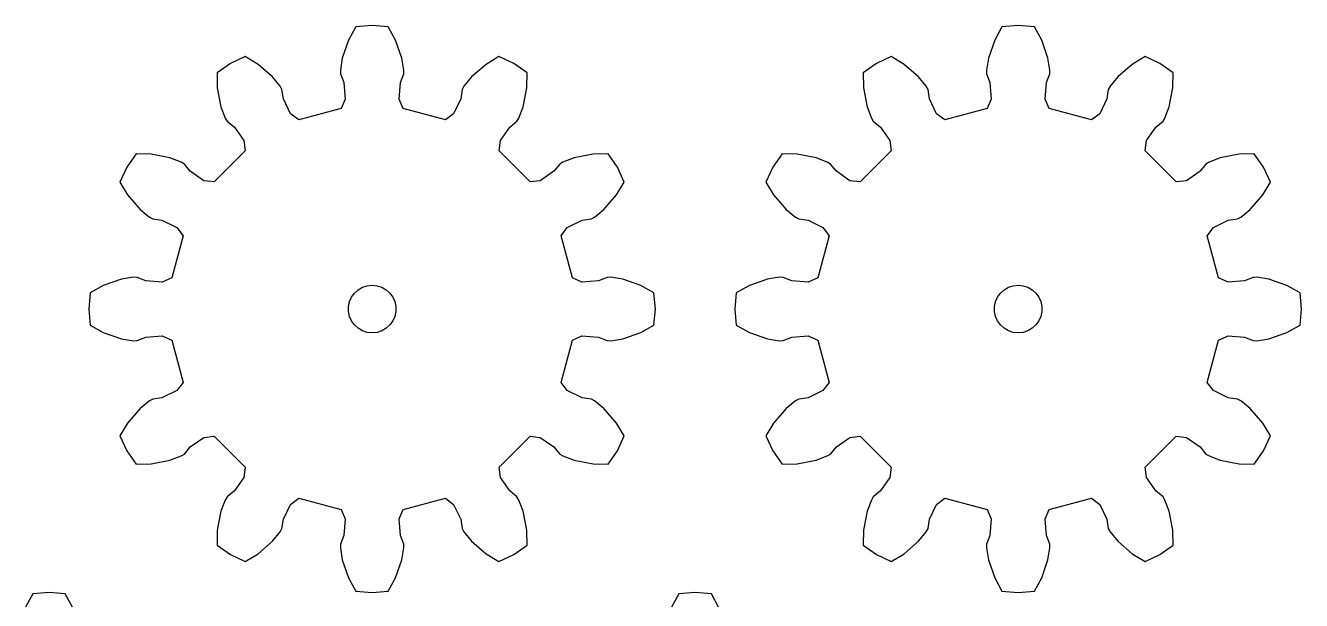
# Model space of a CAD drawing. Extents: x 0 to 198, y 0 to 214.
# Drawn here: x 16.3 to 96.6, y 177.8 to 213.9 of the extents above; entities that cross this region are included whole.
import ezdxf

# ---------------------------------------------------------------- set-up
doc = ezdxf.new("R2010")
doc.units = 0

msp = doc.modelspace()

# ---------------------------------------------------------------- linework, layer by layer
for p, q in [((37.13, 213.815), (36.672, 212.991)), ((38.151, 213.904), (37.13, 213.815)), ((39.171, 213.815), (38.151, 213.904)), ((39.629, 212.991), (39.171, 213.815)), ((77.781, 213.815), (77.323, 212.991)), ((78.801, 213.904), (77.781, 213.815)), ((79.822, 213.815), (78.801, 213.904)), ((80.28, 212.991), (79.822, 213.815)), ((36.672, 212.991), (36.277, 211.846)), ((40.025, 211.846), (39.629, 212.991)), ((77.323, 212.991), (76.927, 211.846)), ((80.675, 211.846), (80.28, 212.991)), ((30.167, 211.949), (29.238, 211.516)), ((30.975, 211.464), (30.167, 211.949)), ((46.135, 211.949), (45.326, 211.464)), ((47.063, 211.516), (46.135, 211.949)), ((70.817, 211.949), (69.889, 211.516)), ((71.626, 211.464), (70.817, 211.949)), ((86.785, 211.949), (85.977, 211.464)), ((87.714, 211.516), (86.785, 211.949)), ((29.238, 211.516), (28.399, 210.928)), ((31.89, 210.671), (30.975, 211.464)), ((36.277, 211.846), (36.157, 211.098)), ((40.144, 211.098), (40.025, 211.846)), ((45.326, 211.464), (44.412, 210.671)), ((47.903, 210.928), (47.063, 211.516)), ((69.889, 211.516), (69.049, 210.928)), ((72.541, 210.671), (71.626, 211.464)), ((76.927, 211.846), (76.808, 211.098)), ((80.795, 211.098), (80.675, 211.846)), ((85.977, 211.464), (85.062, 210.671)), ((88.553, 210.928), (87.714, 211.516)), ((28.399, 210.928), (28.414, 209.986)), ((32.368, 210.082), (31.89, 210.671)), ((36.157, 211.098), (36.161, 210.867)), ((36.161, 210.867), (36.372, 210.316)), ((39.929, 210.316), (40.14, 210.867)), ((40.14, 210.867), (40.144, 211.098)), ((44.412, 210.671), (43.934, 210.082)), ((47.887, 209.986), (47.903, 210.928)), ((69.049, 210.928), (69.065, 209.986)), ((73.018, 210.082), (72.541, 210.671)), ((76.808, 211.098), (76.812, 210.867)), ((76.812, 210.867), (77.023, 210.316)), ((80.58, 210.316), (80.791, 210.867)), ((80.791, 210.867), (80.795, 211.098)), ((85.062, 210.671), (84.585, 210.082)), ((88.538, 209.986), (88.553, 210.928)), ((28.414, 209.986), (28.644, 208.797)), ((32.48, 209.881), (32.368, 210.082)), ((32.573, 209.298), (32.48, 209.881)), ((36.372, 210.316), (36.455, 209.281)), ((39.847, 209.281), (39.929, 210.316)), ((43.822, 209.881), (43.729, 209.298)), ((43.934, 210.082), (43.822, 209.881)), ((47.657, 208.797), (47.887, 209.986)), ((69.065, 209.986), (69.295, 208.797)), ((73.13, 209.881), (73.018, 210.082)), ((73.223, 209.298), (73.13, 209.881)), ((77.023, 210.316), (77.105, 209.281)), ((80.498, 209.281), (80.58, 210.316)), ((84.472, 209.881), (84.38, 209.298)), ((84.585, 210.082), (84.472, 209.881)), ((88.308, 208.797), (88.538, 209.986)), ((28.644, 208.797), (28.915, 208.089)), ((33.018, 208.361), (32.573, 209.298)), ((36.455, 209.281), (36.197, 208.685)), ((40.104, 208.685), (39.847, 209.281)), ((43.729, 209.298), (43.283, 208.361)), ((47.386, 208.089), (47.657, 208.797)), ((69.295, 208.797), (69.566, 208.089)), ((73.669, 208.361), (73.223, 209.298)), ((77.105, 209.281), (76.848, 208.685)), ((80.755, 208.685), (80.498, 209.281)), ((84.38, 209.298), (83.934, 208.361)), ((88.037, 208.089), (88.308, 208.797)), ((28.915, 208.089), (29.034, 207.891)), ((33.539, 207.973), (33.018, 208.361)), ((36.197, 208.685), (33.539, 207.973)), ((42.762, 207.973), (40.104, 208.685)), ((43.283, 208.361), (42.762, 207.973)), ((47.268, 207.891), (47.386, 208.089)), ((69.566, 208.089), (69.684, 207.891)), ((74.19, 207.973), (73.669, 208.361)), ((76.848, 208.685), (74.19, 207.973)), ((83.413, 207.973), (80.755, 208.685)), ((83.934, 208.361), (83.413, 207.973)), ((87.918, 207.891), (88.037, 208.089)), ((29.034, 207.891), (29.492, 207.519)), ((29.492, 207.519), (30.081, 206.665)), ((46.221, 206.665), (46.809, 207.519)), ((46.809, 207.519), (47.268, 207.891)), ((69.684, 207.891), (70.143, 207.519)), ((70.143, 207.519), (70.731, 206.665)), ((86.872, 206.665), (87.46, 207.519)), ((87.46, 207.519), (87.918, 207.891)), ((30.081, 206.665), (30.156, 206.019)), ((46.146, 206.019), (46.221, 206.665)), ((70.731, 206.665), (70.806, 206.019)), ((86.796, 206.019), (86.872, 206.665)), ((23.301, 205.831), (22.713, 204.992)), ((24.244, 205.815), (23.301, 205.831)), ((25.433, 205.586), (24.244, 205.815)), ((26.141, 205.315), (25.433, 205.586)), ((30.156, 206.019), (28.21, 204.074)), ((48.091, 204.074), (46.146, 206.019)), ((50.869, 205.586), (50.161, 205.315)), ((52.057, 205.815), (50.869, 205.586)), ((53, 205.831), (52.057, 205.815)), ((53.588, 204.992), (53, 205.831)), ((63.952, 205.831), (63.364, 204.992)), ((64.895, 205.815), (63.952, 205.831)), ((66.083, 205.586), (64.895, 205.815)), ((66.791, 205.315), (66.083, 205.586)), ((70.806, 206.019), (68.861, 204.074)), ((88.742, 204.074), (86.796, 206.019)), ((91.519, 205.586), (90.811, 205.315)), ((92.708, 205.815), (91.519, 205.586)), ((93.651, 205.831), (92.708, 205.815)), ((94.239, 204.992), (93.651, 205.831)), ((22.713, 204.992), (22.28, 204.063)), ((26.339, 205.196), (26.141, 205.315)), ((26.71, 204.738), (26.339, 205.196)), ((27.565, 204.149), (26.71, 204.738)), ((49.591, 204.738), (48.736, 204.149)), ((49.963, 205.196), (49.591, 204.738)), ((50.161, 205.315), (49.963, 205.196)), ((54.021, 204.063), (53.588, 204.992)), ((63.364, 204.992), (62.931, 204.063)), ((66.989, 205.196), (66.791, 205.315)), ((67.361, 204.738), (66.989, 205.196)), ((68.216, 204.149), (67.361, 204.738)), ((90.242, 204.738), (89.387, 204.149)), ((90.614, 205.196), (90.242, 204.738)), ((90.811, 205.315), (90.614, 205.196)), ((94.672, 204.063), (94.239, 204.992)), ((22.28, 204.063), (22.765, 203.254)), ((28.21, 204.074), (27.565, 204.149)), ((48.736, 204.149), (48.091, 204.074)), ((53.536, 203.254), (54.021, 204.063)), ((62.931, 204.063), (63.416, 203.254)), ((68.861, 204.074), (68.216, 204.149)), ((89.387, 204.149), (88.742, 204.074)), ((94.187, 203.254), (94.672, 204.063)), ((22.765, 203.254), (23.559, 202.34)), ((52.743, 202.34), (53.536, 203.254)), ((63.416, 203.254), (64.209, 202.34)), ((93.393, 202.34), (94.187, 203.254)), ((23.559, 202.34), (24.147, 201.862)), ((52.154, 201.862), (52.743, 202.34)), ((64.209, 202.34), (64.798, 201.862)), ((92.805, 201.862), (93.393, 202.34)), ((24.147, 201.862), (24.349, 201.75)), ((24.349, 201.75), (24.932, 201.657)), ((24.932, 201.657), (25.869, 201.211)), ((50.433, 201.211), (51.37, 201.657)), ((51.37, 201.657), (51.952, 201.75)), ((51.952, 201.75), (52.154, 201.862)), ((64.798, 201.862), (65, 201.75)), ((65, 201.75), (65.583, 201.657)), ((65.583, 201.657), (66.52, 201.211)), ((91.083, 201.211), (92.02, 201.657)), ((92.02, 201.657), (92.603, 201.75)), ((92.603, 201.75), (92.805, 201.862)), ((25.869, 201.211), (26.257, 200.69)), ((50.045, 200.69), (50.433, 201.211)), ((66.52, 201.211), (66.907, 200.69)), ((90.696, 200.69), (91.083, 201.211)), ((26.257, 200.69), (25.544, 198.032)), ((50.757, 198.032), (50.045, 200.69)), ((66.907, 200.69), (66.195, 198.032)), ((91.408, 198.032), (90.696, 200.69)), ((21.239, 197.558), (20.415, 197.1)), ((22.383, 197.953), (21.239, 197.558)), ((23.132, 198.072), (22.383, 197.953)), ((23.363, 198.068), (23.132, 198.072)), ((23.914, 197.857), (23.363, 198.068)), ((24.948, 197.775), (23.914, 197.857)), ((25.544, 198.032), (24.948, 197.775)), ((37.541, 197.449), (37.839, 197.546)), ((37.839, 197.546), (38.151, 197.579)), ((38.151, 197.579), (38.463, 197.546)), ((38.463, 197.546), (38.761, 197.449)), ((51.353, 197.775), (50.757, 198.032)), ((52.388, 197.857), (51.353, 197.775)), ((52.939, 198.068), (52.388, 197.857)), ((53.17, 198.072), (52.939, 198.068)), ((53.918, 197.953), (53.17, 198.072)), ((55.063, 197.558), (53.918, 197.953)), ((55.887, 197.1), (55.063, 197.558)), ((61.89, 197.558), (61.065, 197.1)), ((63.034, 197.953), (61.89, 197.558)), ((63.783, 198.072), (63.034, 197.953)), ((64.013, 198.068), (63.783, 198.072)), ((64.564, 197.857), (64.013, 198.068)), ((65.599, 197.775), (64.564, 197.857)), ((66.195, 198.032), (65.599, 197.775)), ((78.191, 197.449), (78.49, 197.546)), ((78.49, 197.546), (78.801, 197.579)), ((78.801, 197.579), (79.113, 197.546)), ((79.113, 197.546), (79.412, 197.449)), ((92.004, 197.775), (91.408, 198.032)), ((93.038, 197.857), (92.004, 197.775)), ((93.59, 198.068), (93.038, 197.857)), ((93.82, 198.072), (93.59, 198.068)), ((94.569, 197.953), (93.82, 198.072)), ((95.713, 197.558), (94.569, 197.953)), ((96.537, 197.1), (95.713, 197.558)), ((20.415, 197.1), (20.325, 196.079)), ((36.724, 196.542), (36.852, 196.829)), ((36.852, 196.829), (37.036, 197.083)), ((37.036, 197.083), (37.269, 197.292)), ((37.269, 197.292), (37.541, 197.449)), ((38.761, 197.449), (39.032, 197.292)), ((39.032, 197.292), (39.265, 197.083)), ((39.265, 197.083), (39.45, 196.829)), ((39.45, 196.829), (39.577, 196.542)), ((55.976, 196.079), (55.887, 197.1)), ((61.065, 197.1), (60.976, 196.079)), ((77.375, 196.542), (77.502, 196.829)), ((77.502, 196.829), (77.687, 197.083)), ((77.687, 197.083), (77.92, 197.292)), ((77.92, 197.292), (78.191, 197.449)), ((79.412, 197.449), (79.683, 197.292)), ((79.683, 197.292), (79.916, 197.083)), ((79.916, 197.083), (80.1, 196.829)), ((80.1, 196.829), (80.228, 196.542)), ((96.627, 196.079), (96.537, 197.1)), ((20.325, 196.079), (20.415, 195.058)), ((36.659, 196.236), (36.724, 196.542)), ((36.659, 195.922), (36.659, 196.236)), ((36.724, 195.615), (36.659, 195.922)), ((39.577, 196.542), (39.642, 196.236)), ((39.642, 195.922), (39.577, 195.615)), ((39.642, 196.236), (39.642, 195.922)), ((55.887, 195.058), (55.976, 196.079)), ((60.976, 196.079), (61.065, 195.058)), ((77.31, 196.236), (77.375, 196.542)), ((77.31, 195.922), (77.31, 196.236)), ((77.375, 195.615), (77.31, 195.922)), ((80.228, 196.542), (80.293, 196.236)), ((80.293, 195.922), (80.228, 195.615)), ((80.293, 196.236), (80.293, 195.922)), ((96.537, 195.058), (96.627, 196.079)), ((36.852, 195.329), (36.724, 195.615)), ((37.036, 195.075), (36.852, 195.329)), ((39.45, 195.329), (39.265, 195.075)), ((39.577, 195.615), (39.45, 195.329)), ((77.502, 195.329), (77.375, 195.615)), ((77.687, 195.075), (77.502, 195.329)), ((80.1, 195.329), (79.916, 195.075)), ((80.228, 195.615), (80.1, 195.329)), ((20.415, 195.058), (21.239, 194.6)), ((21.239, 194.6), (22.383, 194.205)), ((23.363, 194.089), (23.914, 194.3)), ((23.914, 194.3), (24.948, 194.383)), ((24.948, 194.383), (25.544, 194.125)), ((37.269, 194.865), (37.036, 195.075)), ((37.541, 194.709), (37.269, 194.865)), ((37.839, 194.612), (37.541, 194.709)), ((38.151, 194.579), (37.839, 194.612)), ((38.463, 194.612), (38.151, 194.579)), ((38.761, 194.709), (38.463, 194.612)), ((39.032, 194.865), (38.761, 194.709)), ((39.265, 195.075), (39.032, 194.865)), ((50.757, 194.125), (51.353, 194.383)), ((51.353, 194.383), (52.388, 194.3)), ((52.388, 194.3), (52.939, 194.089)), ((53.918, 194.205), (55.063, 194.6)), ((55.063, 194.6), (55.887, 195.058)), ((61.065, 195.058), (61.89, 194.6)), ((61.89, 194.6), (63.034, 194.205)), ((64.013, 194.089), (64.564, 194.3)), ((64.564, 194.3), (65.599, 194.383)), ((65.599, 194.383), (66.195, 194.125)), ((77.92, 194.865), (77.687, 195.075)), ((78.191, 194.709), (77.92, 194.865)), ((78.49, 194.612), (78.191, 194.709)), ((78.801, 194.579), (78.49, 194.612)), ((79.113, 194.612), (78.801, 194.579)), ((79.412, 194.709), (79.113, 194.612)), ((79.683, 194.865), (79.412, 194.709)), ((79.916, 195.075), (79.683, 194.865)), ((91.408, 194.125), (92.004, 194.383)), ((92.004, 194.383), (93.038, 194.3)), ((93.038, 194.3), (93.59, 194.089)), ((94.569, 194.205), (95.713, 194.6)), ((95.713, 194.6), (96.537, 195.058)), ((22.383, 194.205), (23.132, 194.086)), ((23.132, 194.086), (23.363, 194.089)), ((25.544, 194.125), (26.257, 191.468)), ((50.045, 191.468), (50.757, 194.125)), ((52.939, 194.089), (53.17, 194.086)), ((53.17, 194.086), (53.918, 194.205)), ((63.034, 194.205), (63.783, 194.086)), ((63.783, 194.086), (64.013, 194.089)), ((66.195, 194.125), (66.907, 191.468)), ((90.696, 191.468), (91.408, 194.125)), ((93.59, 194.089), (93.82, 194.086)), ((93.82, 194.086), (94.569, 194.205)), ((26.257, 191.468), (25.869, 190.947)), ((50.433, 190.947), (50.045, 191.468)), ((66.907, 191.468), (66.52, 190.947)), ((91.083, 190.947), (90.696, 191.468)), ((24.147, 190.296), (23.559, 189.818)), ((24.349, 190.408), (24.147, 190.296)), ((24.932, 190.501), (24.349, 190.408)), ((25.869, 190.947), (24.932, 190.501)), ((51.37, 190.501), (50.433, 190.947)), ((51.952, 190.408), (51.37, 190.501)), ((52.154, 190.296), (51.952, 190.408)), ((52.743, 189.818), (52.154, 190.296)), ((64.798, 190.296), (64.209, 189.818)), ((65, 190.408), (64.798, 190.296)), ((65.583, 190.501), (65, 190.408)), ((66.52, 190.947), (65.583, 190.501)), ((92.02, 190.501), (91.083, 190.947)), ((92.603, 190.408), (92.02, 190.501)), ((92.805, 190.296), (92.603, 190.408)), ((93.393, 189.818), (92.805, 190.296)), ((23.559, 189.818), (22.765, 188.904)), ((53.536, 188.904), (52.743, 189.818)), ((64.209, 189.818), (63.416, 188.904)), ((94.187, 188.904), (93.393, 189.818)), ((22.765, 188.904), (22.28, 188.095)), ((54.021, 188.095), (53.536, 188.904)), ((63.416, 188.904), (62.931, 188.095)), ((94.672, 188.095), (94.187, 188.904)), ((22.28, 188.095), (22.713, 187.166)), ((26.71, 187.42), (27.565, 188.009)), ((27.565, 188.009), (28.21, 188.084)), ((28.21, 188.084), (30.156, 186.138)), ((46.146, 186.138), (48.091, 188.084)), ((48.091, 188.084), (48.736, 188.009)), ((48.736, 188.009), (49.591, 187.42)), ((53.588, 187.166), (54.021, 188.095)), ((62.931, 188.095), (63.364, 187.166)), ((67.361, 187.42), (68.216, 188.009)), ((68.216, 188.009), (68.861, 188.084)), ((68.861, 188.084), (70.806, 186.138)), ((86.796, 186.138), (88.742, 188.084)), ((88.742, 188.084), (89.387, 188.009)), ((89.387, 188.009), (90.242, 187.42)), ((94.239, 187.166), (94.672, 188.095)), ((22.713, 187.166), (23.301, 186.327)), ((26.339, 186.962), (26.71, 187.42)), ((49.591, 187.42), (49.963, 186.962)), ((53, 186.327), (53.588, 187.166)), ((63.364, 187.166), (63.952, 186.327)), ((66.989, 186.962), (67.361, 187.42)), ((90.242, 187.42), (90.614, 186.962)), ((93.651, 186.327), (94.239, 187.166)), ((23.301, 186.327), (24.244, 186.342)), ((24.244, 186.342), (25.433, 186.572)), ((25.433, 186.572), (26.141, 186.843)), ((26.141, 186.843), (26.339, 186.962)), ((49.963, 186.962), (50.161, 186.843)), ((50.161, 186.843), (50.869, 186.572)), ((50.869, 186.572), (52.057, 186.342)), ((52.057, 186.342), (53, 186.327)), ((63.952, 186.327), (64.895, 186.342)), ((64.895, 186.342), (66.083, 186.572)), ((66.083, 186.572), (66.791, 186.843)), ((66.791, 186.843), (66.989, 186.962)), ((90.614, 186.962), (90.811, 186.843)), ((90.811, 186.843), (91.519, 186.572)), ((91.519, 186.572), (92.708, 186.342)), ((92.708, 186.342), (93.651, 186.327)), ((30.081, 185.493), (29.492, 184.639)), ((30.156, 186.138), (30.081, 185.493)), ((46.221, 185.493), (46.146, 186.138)), ((46.809, 184.639), (46.221, 185.493)), ((70.731, 185.493), (70.143, 184.639)), ((70.806, 186.138), (70.731, 185.493)), ((86.872, 185.493), (86.796, 186.138)), ((87.46, 184.639), (86.872, 185.493)), ((28.915, 184.069), (28.644, 183.361)), ((29.034, 184.267), (28.915, 184.069)), ((29.492, 184.639), (29.034, 184.267)), ((33.018, 183.797), (33.539, 184.185)), ((33.539, 184.185), (36.197, 183.473)), ((40.104, 183.473), (42.762, 184.185)), ((42.762, 184.185), (43.283, 183.797)), ((47.268, 184.267), (46.809, 184.639)), ((47.386, 184.069), (47.268, 184.267)), ((47.657, 183.361), (47.386, 184.069)), ((69.566, 184.069), (69.295, 183.361)), ((69.684, 184.267), (69.566, 184.069)), ((70.143, 184.639), (69.684, 184.267)), ((73.669, 183.797), (74.19, 184.185)), ((74.19, 184.185), (76.848, 183.473)), ((80.755, 183.473), (83.413, 184.185)), ((83.413, 184.185), (83.934, 183.797)), ((87.918, 184.267), (87.46, 184.639)), ((88.037, 184.069), (87.918, 184.267)), ((88.308, 183.361), (88.037, 184.069)), ((28.644, 183.361), (28.414, 182.172)), ((32.573, 182.86), (33.018, 183.797)), ((36.197, 183.473), (36.455, 182.876)), ((39.847, 182.876), (40.104, 183.473)), ((43.283, 183.797), (43.729, 182.86)), ((47.887, 182.172), (47.657, 183.361)), ((69.295, 183.361), (69.065, 182.172)), ((73.223, 182.86), (73.669, 183.797)), ((76.848, 183.473), (77.105, 182.876)), ((80.498, 182.876), (80.755, 183.473)), ((83.934, 183.797), (84.38, 182.86)), ((88.538, 182.172), (88.308, 183.361)), ((32.368, 182.076), (32.48, 182.277)), ((32.48, 182.277), (32.573, 182.86)), ((36.455, 182.876), (36.372, 181.842)), ((39.929, 181.842), (39.847, 182.876)), ((43.729, 182.86), (43.822, 182.277)), ((43.822, 182.277), (43.934, 182.076)), ((73.018, 182.076), (73.13, 182.277)), ((73.13, 182.277), (73.223, 182.86)), ((77.105, 182.876), (77.023, 181.842)), ((80.58, 181.842), (80.498, 182.876)), ((84.38, 182.86), (84.472, 182.277)), ((84.472, 182.277), (84.585, 182.076)), ((28.414, 182.172), (28.399, 181.229)), ((30.975, 180.693), (31.89, 181.487)), ((31.89, 181.487), (32.368, 182.076)), ((36.372, 181.842), (36.161, 181.291)), ((40.14, 181.291), (39.929, 181.842)), ((43.934, 182.076), (44.412, 181.487)), ((44.412, 181.487), (45.326, 180.693)), ((47.903, 181.229), (47.887, 182.172)), ((69.065, 182.172), (69.049, 181.229)), ((71.626, 180.693), (72.541, 181.487)), ((72.541, 181.487), (73.018, 182.076)), ((77.023, 181.842), (76.812, 181.291)), ((80.791, 181.291), (80.58, 181.842)), ((84.585, 182.076), (85.062, 181.487)), ((85.062, 181.487), (85.977, 180.693)), ((88.553, 181.229), (88.538, 182.172)), ((28.399, 181.229), (29.238, 180.642)), ((29.238, 180.642), (30.167, 180.209)), ((30.167, 180.209), (30.975, 180.693)), ((36.161, 181.291), (36.157, 181.06)), ((36.157, 181.06), (36.277, 180.311)), ((40.025, 180.311), (40.144, 181.06)), ((40.144, 181.06), (40.14, 181.291)), ((45.326, 180.693), (46.135, 180.209)), ((46.135, 180.209), (47.063, 180.642)), ((47.063, 180.642), (47.903, 181.229)), ((69.049, 181.229), (69.889, 180.642)), ((69.889, 180.642), (70.817, 180.209)), ((70.817, 180.209), (71.626, 180.693)), ((76.812, 181.291), (76.808, 181.06)), ((76.808, 181.06), (76.927, 180.311)), ((80.675, 180.311), (80.795, 181.06)), ((80.795, 181.06), (80.791, 181.291)), ((85.977, 180.693), (86.785, 180.209)), ((86.785, 180.209), (87.714, 180.642)), ((87.714, 180.642), (88.553, 181.229)), ((36.277, 180.311), (36.672, 179.167)), ((39.629, 179.167), (40.025, 180.311)), ((76.927, 180.311), (77.323, 179.167)), ((80.28, 179.167), (80.675, 180.311)), ((36.672, 179.167), (37.13, 178.343)), ((39.171, 178.343), (39.629, 179.167)), ((77.323, 179.167), (77.781, 178.343)), ((79.822, 178.343), (80.28, 179.167)), ((17.825, 178.254), (16.805, 178.164)), ((18.846, 178.164), (17.825, 178.254)), ((37.13, 178.343), (38.151, 178.254)), ((38.151, 178.254), (39.171, 178.343)), ((58.476, 178.254), (57.455, 178.164)), ((59.497, 178.164), (58.476, 178.254)), ((77.781, 178.343), (78.801, 178.254)), ((78.801, 178.254), (79.822, 178.343)), ((16.805, 178.164), (16.347, 177.34)), ((19.304, 177.34), (18.846, 178.164)), ((57.455, 178.164), (56.997, 177.34)), ((59.955, 177.34), (59.497, 178.164))]:
    msp.add_line(p, q)

doc.saveas('drawing.dxf')
